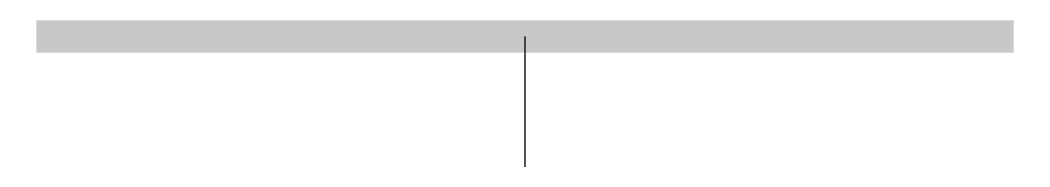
# Model space of a CAD drawing. Header units: millimetres. Extents: x -1163 to 1163, y -150 to 187.
import ezdxf

# ---------------------------------------------------------------- set-up
doc = ezdxf.new("R2010")
doc.units = ezdxf.units.MM

# ---------------------------------------------------------------- blocks, each defined once
blk = doc.blocks.new('$LinePat$围墙')
at = {"color": 0}
blk.add_line((0, 80), (0, -80), dxfattribs=at)
at = {"color": 0, "const_width": 40}
blk.add_lwpolyline([(-600.3, 80), (600.3, 80)], dxfattribs=at)

msp = doc.modelspace()

# ---------------------------------------------------------------- block references
at = {"xscale": 1.875, "yscale": 1.875, "zscale": 1.875}
msp.add_blockref('$LinePat$围墙', (0, 0), dxfattribs=at)

doc.saveas('drawing.dxf')
